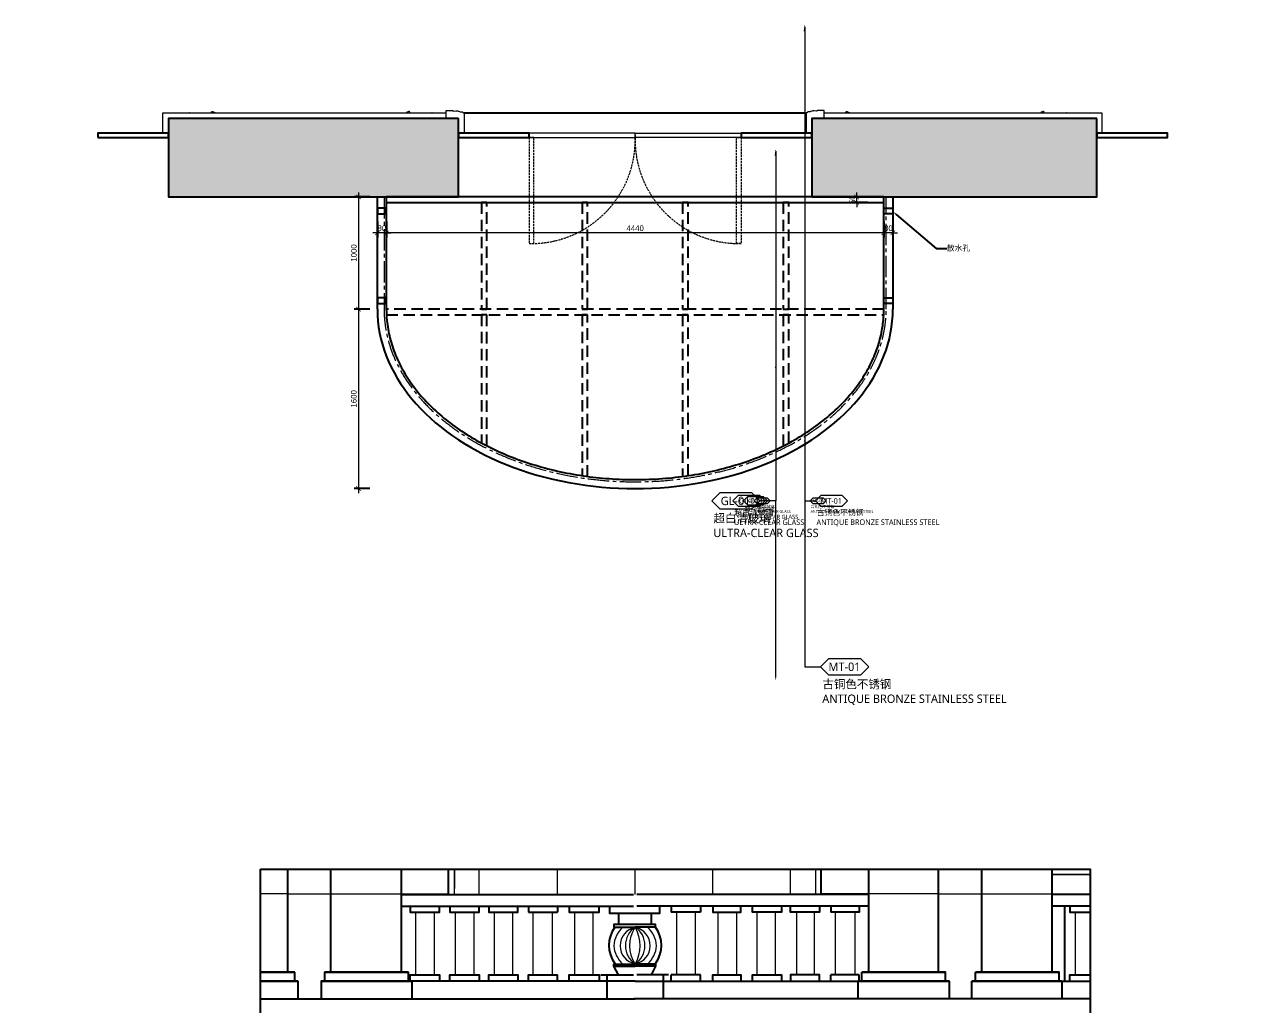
# Model space of a CAD drawing. Header units: millimetres. Extents: x 174511 to 265775, y -1918 to 26385.
# Drawn here: x 220586 to 231524, y 6350 to 15088 of the extents above; entities that cross this region are included whole.
import ezdxf
from ezdxf import colors
from ezdxf.entities.mleader import LeaderData, LeaderLine
from ezdxf.enums import TextEntityAlignment as Align
from ezdxf.math import Vec2, Vec3
from ezdxf.xclip import XClip

# ---------------------------------------------------------------- set-up
doc = ezdxf.new("R2010")
doc.units = ezdxf.units.MM
doc.header["$XCLIPFRAME"] = 0
for name, pattern in [('_ACM-G-HIDDEN', [4.7625, 3.175, -1.5875]), ('D04-03 - PANTRY CABINET DETAIL 1$0$ACM-G-CENTER2', [28.575, 19.05, -3.175, 3.175, -3.175]), ('DASH', [0.35, 0.25, -0.1]), ('DASHED', [19.05, 12.7, -6.35])]:
    doc.linetypes.add(name, pattern=pattern)
doc.layers.get('Defpoints').update_dxf_attribs({"color": 250})
for name, color, linetype, lineweight in [('_ACM-A-ANNO-DIMS', 2, 'Continuous', 13), ('_ACM-A-ANNO-DIMS @ 10', 2, 'Continuous', 13), ('_ACM-A-ANNO-DIMS @ 15', 2, 'Continuous', 13), ('_ACM-A-ANNO-DIMS @ 20', 2, 'Continuous', 13), ('_ACM-A-ANNO-DIMS @ 30', 2, 'Continuous', 13), ('_ACM-A-ELVE-HIDD', 1, '_ACM-G-HIDDEN', 13), ('A-Doors', 1, 'Continuous', 13), ('I-PL-WALL-FHINISH', 73, 'Continuous', 13)]:
    doc.layers.add(name, color=color, linetype=linetype, lineweight=lineweight)
for name, color, linetype in [('A-天花投影线', 61, 'Continuous'), ('I-DETL-LW02', 2, 'Continuous'), ('I-FC', 2, 'Continuous'), ('I-RCP', 2, 'Continuous'), ('I—平面—门', 1, 'Continuous'), ('PDF_Geometry', 7, 'Continuous'), ('WALL TYPE$0$G-ANNO-NOTE-CH', 7, 'Continuous'), ('WALL TYPE$0$I-SECT-LW03', 3, 'Continuous')]:
    doc.layers.add(name, color=color, linetype=linetype)
doc.styles.add('Arial', font='ARIALUNI.ttf')
doc.styles.add('Arial_1', font='arial.ttf', dxfattribs={"height": 75})
doc.styles.add('WALL TYPE$0$Aecom Chinese', font='Microsoft YaHei.ttf')
doc.dimstyles.new('Aec-Arch-M-注释性', dxfattribs={"dimscale": 2, "dimtxt": 2.5, "dimasz": 2, "dimexe": 2, "dimexo": 2, "dimgap": 0.8, "dimtad": 1, "dimdec": 0, "dimrnd": 5, "dimzin": 3, "dimdsep": 46, "dimtxsty": 'Arial', "dimblk": 'WALL TYPE$0$_ArchTick', "dimcen": 2.5, "dimdle": 2, "dimclrd": 256, "dimclrt": 256, "dimazin": 2, "dimtfac": 0.75, "dimtdec": 0, "dimtix": 1, "dimtmove": 2, "dimatfit": 2, "dimfxl": 5, "dimfxlon": 1, "dimtolj": 1, "dimtzin": 0, "dimlwd": -1, "dimarcsym": 0})

# ---------------------------------------------------------------- blocks, each defined once
blk = doc.blocks.new('海龙_1212025767')
at = {"layer": 'PDF_Geometry', "color": 250, "lineweight": 25}
for points in [[(-2996, -13743), (-2996, -8246)], [(-2623, -13743), (-2623, -8246)], [(-2014, -13743), (-2014, -8246)], [(2021, -13743), (2021, -8246)], [(2623, -13743), (2623, -8246)], [(2996, -13743), (2996, -8246)], [(3605, -13743), (3605, -8246)], [(-1610, -8535), (-1610, -13073)], [(1610, -13073), (1610, -8535), (141, -8535)], [(-2014, -13073), (-11, -13073)], [(2021, -13073), (19, -13073)], [(7754, -13073), (3605, -13073)], [(-2014, -13172), (-11, -13172)], [(-1938, -13172), (-1938, -13225), (-1686, -13225), (-1686, -13172)], [(-1595, -13172), (-1595, -13225), (-1344, -13225), (-1344, -13172)], [(-1260, -13172), (-1260, -13225), (-1009, -13225), (-1009, -13172)], [(-917, -13172), (-917, -13225)], [(-917, -13225), (-666, -13225)], [(-666, -13172), (-666, -13225)], [(-567, -13172), (-567, -13225), (-308, -13225), (-308, -13172)], [(-217, -13172), (-217, -13233), (4, -13233), (217, -13233), (217, -13172)], [(2021, -13172), (19, -13172)], [(316, -13172), (316, -13225)], [(567, -13225), (316, -13225)], [(567, -13172), (567, -13225)], [(674, -13172), (674, -13225), (917, -13225), (917, -13172)], [(1268, -13172), (1268, -13225), (1016, -13225), (1016, -13172)], [(1595, -13172), (1595, -13225), (1344, -13225), (1344, -13172)], [(1938, -13172), (1938, -13225), (1694, -13225)], [(1694, -13172), (1694, -13225)], [(7754, -13172), (3605, -13172)], [(3712, -13172), (3712, -13819)], [(3757, -13172), (3757, -13225), (4009, -13225), (4009, -13172)], [(-141, -13233), (-141, -13332)], [(141, -13233), (141, -13332)], [(179, -13355), (4, -13355)], [(-2935, -13743), (-3658, -13743), (-2935, -13743)], [(-2935, -13819), (-2935, -13743)], [(-1953, -13743), (-2676, -13743), (-1953, -13743)], [(-2676, -13819), (-2676, -13743)], [(4, -13819), (-1953, -13819), (-1953, -13743)], [(-141, -13766), (-179, -13690), (-179, -13674), (4, -13674)], [(-179, -13690), (4, -13690)], [(179, -13674), (4, -13674)], [(179, -13690), (4, -13690)], [(179, -13674), (179, -13690), (141, -13766)], [(1961, -13743), (2684, -13743), (1961, -13743)], [(1961, -13819), (1961, -13743)], [(2684, -13819), (2684, -13743)], [(2943, -13743), (3666, -13743), (2943, -13743)], [(2943, -13819), (2943, -13743)], [(3666, -13819), (3666, -13743)], [(-3004, -13819), (-9003, -13819)], [(-3689, -13819), (-3689, -13971), (-2905, -13971)], [(-2905, -13819), (-3689, -13819), (-2905, -13819)], [(-2905, -13971), (-2905, -13819)], [(-2707, -13819), (-2707, -13971), (-1922, -13971)], [(-1922, -13819), (-2707, -13819), (-1922, -13819)], [(-1938, -13819), (-1938, -13766), (-1686, -13766), (-1686, -13819)], [(-1922, -13971), (-1922, -13819)], [(-1595, -13819), (-1595, -13766), (-1344, -13766), (-1344, -13819)], [(-1260, -13819), (-1260, -13766), (-1009, -13766), (-1009, -13819)], [(-917, -13819), (-917, -13766), (-666, -13766)], [(-666, -13819), (-666, -13766)], [(-567, -13819), (-567, -13766), (-308, -13766), (-308, -13819)], [(-293, -13766), (-11, -13766)], [(-240, -13766), (-240, -13971)], [(4, -13819), (1961, -13819)], [(293, -13766), (19, -13766)], [(247, -13766), (247, -13971)], [(567, -13766), (316, -13766)], [(316, -13819), (316, -13766)], [(567, -13819), (567, -13766)], [(674, -13819), (674, -13766), (917, -13766), (917, -13819)], [(1016, -13819), (1016, -13766), (1268, -13766), (1268, -13819)], [(1595, -13819), (1595, -13766), (1344, -13766), (1344, -13819)], [(1938, -13766), (1694, -13766)], [(1694, -13819), (1694, -13766)], [(2714, -13819), (2714, -13971), (1930, -13971), (1930, -13819)], [(1938, -13819), (1938, -13766)], [(3689, -13819), (3689, -13971), (2912, -13971)], [(2912, -13819), (3689, -13819), (2912, -13819)], [(2912, -13971), (2912, -13819)], [(3004, -13819), (9003, -13819)], [(3757, -13819), (3757, -13766), (4009, -13766), (4009, -13819)], [(-9559, -13971), (4, -13971)], [(9559, -13971), (-4, -13971)]]:
    blk.add_lwpolyline(points, dxfattribs=at)
at = {"layer": 'PDF_Geometry', "color": 250, "lineweight": 18}
for points in [[(-1610, -8535), (-1610, -13073), (-1610, -8535)], [(1610, -8535), (1610, -13073)], [(1610, -13073), (1610, -8535)], [(-1557, -13073), (-1557, -8588)], [(-1557, -13020), (-1557, -8588), (-187, -8588)], [(1565, -13073), (1565, -8588), (-1557, -8588), (-1557, -13020)], [(-1344, -13073), (-1344, -8588)], [(-666, -13073), (-666, -8588)], [(4, -13073), (4, -8588)], [(674, -13073), (674, -8588)], [(1344, -13073), (1344, -8588)], [(1565, -13020), (1565, -8588)], [(1565, -13073), (1565, -8588)], [(5866, -12898), (3605, -12898), (5866, -12898)], [(-2996, -13065), (-3597, -13065)], [(-2996, -13065), (-2623, -13065)], [(-2623, -13065), (-2014, -13065)], [(-2014, -13065), (-1610, -13065)], [(2021, -13065), (1610, -13065)], [(2623, -13065), (2021, -13065)], [(2623, -13065), (2996, -13065), (3605, -13065)], [(-1892, -13225), (-1892, -13766)], [(-1732, -13225), (-1732, -13766)], [(-1549, -13225), (-1549, -13766)], [(-1389, -13225), (-1389, -13766)], [(-1214, -13225), (-1214, -13766)], [(-1054, -13225), (-1054, -13766)], [(-879, -13225), (-879, -13766)], [(-712, -13225), (-712, -13766)], [(-521, -13225), (-521, -13766)], [(-362, -13225), (-362, -13766)], [(362, -13225), (362, -13766)], [(522, -13225), (522, -13766)], [(719, -13225), (719, -13766)], [(879, -13225), (879, -13766)], [(1055, -13225), (1055, -13766)], [(1214, -13225), (1214, -13766)], [(1397, -13225), (1397, -13766)], [(1549, -13225), (1549, -13766)], [(1732, -13225), (1732, -13766)], [(1900, -13225), (1900, -13766)], [(3803, -13225), (3803, -13766)]]:
    blk.add_lwpolyline(points, dxfattribs=at)
at = {"layer": 'PDF_Geometry', "color": 250, "lineweight": 25}
blk.add_lwpolyline([(179, -13667, 0.329268), (179, -13355), (179, -13332), (4, -13332), (-179, -13332), (-179, -13355), (4, -13355)], format="xyb", dxfattribs=at)
at = {"layer": 'PDF_Geometry', "color": 250, "lineweight": 18}
blk.add_lwpolyline([(-80, -13514, 0.240435), (4, -13674, -0.285743), (4, -13355, -0.250025), (4, -13674, 0.240389), (88, -13514)], format="xyb", dxfattribs=at)
at = {"layer": 'PDF_Geometry', "color": 250, "lineweight": 25}
blk.add_lwpolyline([(1930, -13819), (2714, -13819)], close=True, dxfattribs=at)
blk.add_arc((40, -13511), 263, 143.5464, 216.4536, dxfattribs=at)
at = {"layer": 'PDF_Geometry', "color": 250, "lineweight": 18}
for points in [[(-103, -13355), (-148, -13393), (-179, -13454), (-179, -13514)], [(4, -13355), (-72, -13370), (-126, -13438), (-126, -13514)], [(4, -13355), (-49, -13385), (-80, -13446), (-80, -13514)], [(133, -13514), (133, -13438), (80, -13370), (4, -13355)], [(88, -13514), (88, -13446), (57, -13385), (4, -13355)], [(187, -13514), (187, -13454), (156, -13393), (110, -13355)], [(-179, -13514), (-179, -13575), (-148, -13629), (-103, -13674)], [(-126, -13514), (-126, -13591), (-72, -13659), (4, -13667)], [(4, -13667), (80, -13659), (133, -13591), (133, -13514)], [(110, -13674), (156, -13629), (187, -13575), (187, -13514)]]:
    blk.add_open_spline(points, degree=3, dxfattribs=at)
blk = doc.blocks.new('WALL TYPE$0$_ArchTick')
at = {"color": 0, "linetype": 'ByBlock', "const_width": 0.15}
blk.add_lwpolyline([(-0.5, -0.5), (0.5, 0.5)], dxfattribs=at)
blk = doc.blocks.new('*D131')
at = {"layer": '_ACM-A-ANNO-DIMS', "color": 0, "lineweight": -2, "transparency": 16777216}
for p, q in [((228254, 13330), (228254, 13190)), ((228334, 13330), (228334, 13190))]:
    blk.add_line(p, q, dxfattribs=at)
at = {"layer": '_ACM-A-ANNO-DIMS', "transparency": 16777216}
for p, q in [((228254, 13230), (228214, 13230)), ((228334, 13230), (228254, 13230)), ((228334, 13230), (228374, 13230))]:
    blk.add_line(p, q, dxfattribs=at)
at = {"layer": 'Defpoints', "color": 0, "transparency": 16777216}
for p in [(228254, 13550), (228334, 13550), (228254, 13230)]:
    blk.add_point(p, dxfattribs=at)
at = {"layer": '_ACM-A-ANNO-DIMS', "transparency": 16777216, "xscale": 40, "yscale": 40, "zscale": 40}
blk.add_blockref('WALL TYPE$0$_ArchTick', (228254, 13230), dxfattribs=at)
at = {"layer": '_ACM-A-ANNO-DIMS', "transparency": 16777216, "xscale": 40, "yscale": 40, "zscale": 40, "rotation": 180}
blk.add_blockref('WALL TYPE$0$_ArchTick', (228334, 13230), dxfattribs=at)
at = {"layer": '_ACM-A-ANNO-DIMS', "transparency": 16777216, "insert": (228294, 13271), "char_height": 50, "attachment_point": 5, "style": 'Arial'}
blk.add_mtext('\\A1;80', dxfattribs=at)
blk = doc.blocks.new('*D132')
at = {"layer": '_ACM-A-ANNO-DIMS', "color": 0, "lineweight": -2, "transparency": 16777216}
for p, q in [((223734, 13330), (223734, 13190)), ((223814, 13330), (223814, 13190))]:
    blk.add_line(p, q, dxfattribs=at)
at = {"layer": '_ACM-A-ANNO-DIMS', "transparency": 16777216}
for p, q in [((223734, 13230), (223694, 13230)), ((223814, 13230), (223734, 13230)), ((223814, 13230), (223854, 13230))]:
    blk.add_line(p, q, dxfattribs=at)
at = {"layer": 'Defpoints', "color": 0, "transparency": 16777216}
for p in [(223734, 13550), (223814, 13550), (223734, 13230)]:
    blk.add_point(p, dxfattribs=at)
at = {"layer": '_ACM-A-ANNO-DIMS', "transparency": 16777216, "xscale": 40, "yscale": 40, "zscale": 40}
blk.add_blockref('WALL TYPE$0$_ArchTick', (223734, 13230), dxfattribs=at)
at = {"layer": '_ACM-A-ANNO-DIMS', "transparency": 16777216, "xscale": 40, "yscale": 40, "zscale": 40, "rotation": 180}
blk.add_blockref('WALL TYPE$0$_ArchTick', (223814, 13230), dxfattribs=at)
at = {"layer": '_ACM-A-ANNO-DIMS', "transparency": 16777216, "insert": (223774, 13271), "char_height": 50, "attachment_point": 5, "style": 'Arial'}
blk.add_mtext('\\A1;80', dxfattribs=at)
blk = doc.blocks.new('*D133')
at = {"layer": '_ACM-A-ANNO-DIMS', "color": 0, "lineweight": -2, "transparency": 16777216}
for p, q in [((223814, 13330), (223814, 13190)), ((228254, 13330), (228254, 13190))]:
    blk.add_line(p, q, dxfattribs=at)
at = {"layer": '_ACM-A-ANNO-DIMS', "transparency": 16777216}
blk.add_line((228294, 13230), (223774, 13230), dxfattribs=at)
at = {"layer": 'Defpoints', "color": 0, "transparency": 16777216}
for p in [(223814, 13550), (228254, 13550), (223814, 13230)]:
    blk.add_point(p, dxfattribs=at)
at = {"layer": '_ACM-A-ANNO-DIMS', "transparency": 16777216, "xscale": 40, "yscale": 40, "zscale": 40, "rotation": 180}
blk.add_blockref('WALL TYPE$0$_ArchTick', (223814, 13230), dxfattribs=at)
at = {"layer": '_ACM-A-ANNO-DIMS', "transparency": 16777216, "xscale": 40, "yscale": 40, "zscale": 40}
blk.add_blockref('WALL TYPE$0$_ArchTick', (228254, 13230), dxfattribs=at)
at = {"layer": '_ACM-A-ANNO-DIMS', "transparency": 16777216, "insert": (226034, 13271), "char_height": 50, "attachment_point": 5, "style": 'Arial'}
blk.add_mtext('\\A1;4440', dxfattribs=at)
blk = doc.blocks.new('*D134')
at = {"layer": '_ACM-A-ANNO-DIMS', "transparency": 16777216}
blk.add_line((223566, 13590), (223566, 12510), dxfattribs=at)
at = {"layer": '_ACM-A-ANNO-DIMS', "color": 0, "lineweight": -2, "transparency": 16777216}
for p, q in [((223666, 13550), (223526, 13550)), ((223666, 12550), (223526, 12550))]:
    blk.add_line(p, q, dxfattribs=at)
at = {"layer": 'Defpoints', "color": 0, "transparency": 16777216}
for p in [(223734, 13550), (223566, 12550), (223734, 12550)]:
    blk.add_point(p, dxfattribs=at)
at = {"layer": '_ACM-A-ANNO-DIMS', "transparency": 16777216, "xscale": 40, "yscale": 40, "zscale": 40}
for p, rotation in [((223566, 13550), 90), ((223566, 12550), 270)]:
    blk.add_blockref('WALL TYPE$0$_ArchTick', p, dxfattribs=dict(at, rotation=rotation))
at = {"layer": '_ACM-A-ANNO-DIMS', "transparency": 16777216, "insert": (223524, 13050), "char_height": 50, "attachment_point": 5, "rotation": 90, "style": 'Arial'}
blk.add_mtext('\\A1;1000', dxfattribs=at)
blk = doc.blocks.new('*D135')
at = {"layer": '_ACM-A-ANNO-DIMS', "transparency": 16777216}
blk.add_line((223566, 12590), (223566, 10910), dxfattribs=at)
at = {"layer": '_ACM-A-ANNO-DIMS', "color": 0, "lineweight": -2, "transparency": 16777216}
for p, q in [((223666, 12550), (223526, 12550)), ((223666, 10950), (223526, 10950))]:
    blk.add_line(p, q, dxfattribs=at)
at = {"layer": 'Defpoints', "color": 0, "transparency": 16777216}
for p in [(223734, 12550), (223566, 10950), (223734, 10950)]:
    blk.add_point(p, dxfattribs=at)
at = {"layer": '_ACM-A-ANNO-DIMS', "transparency": 16777216, "xscale": 40, "yscale": 40, "zscale": 40}
for p, rotation in [((223566, 12550), 90), ((223566, 10950), 270)]:
    blk.add_blockref('WALL TYPE$0$_ArchTick', p, dxfattribs=dict(at, rotation=rotation))
at = {"layer": '_ACM-A-ANNO-DIMS', "transparency": 16777216, "insert": (223524, 11750), "char_height": 50, "attachment_point": 5, "rotation": 90, "style": 'Arial'}
blk.add_mtext('\\A1;1600', dxfattribs=at)
blk = doc.blocks.new('*D136')
at = {"layer": '_ACM-A-ANNO-DIMS', "transparency": 16777216}
for p, q in [((228011, 13550), (228011, 13590)), ((228011, 13500), (228011, 13550)), ((228011, 13500), (228011, 13460))]:
    blk.add_line(p, q, dxfattribs=at)
at = {"layer": '_ACM-A-ANNO-DIMS', "color": 0, "lineweight": -2, "transparency": 16777216}
for p, q in [((228111, 13550), (227971, 13550)), ((228111, 13500), (227971, 13500))]:
    blk.add_line(p, q, dxfattribs=at)
at = {"layer": 'Defpoints', "color": 0, "transparency": 16777216}
for p in [(228011, 13550), (228254, 13550), (228254, 13500)]:
    blk.add_point(p, dxfattribs=at)
at = {"layer": '_ACM-A-ANNO-DIMS', "transparency": 16777216, "xscale": 40, "yscale": 40, "zscale": 40}
for p, rotation in [((228011, 13550), 270), ((228011, 13500), 90)]:
    blk.add_blockref('WALL TYPE$0$_ArchTick', p, dxfattribs=dict(at, rotation=rotation))
at = {"layer": '_ACM-A-ANNO-DIMS', "transparency": 16777216, "insert": (227970, 13525), "char_height": 50, "attachment_point": 5, "rotation": 90, "style": 'Arial'}
blk.add_mtext('\\A1;50', dxfattribs=at)
blk = doc.blocks.new('WHA12202707')
at = {"transparency": 16777216}
for p, q in [((2.38, 2.38), (0, 0)), ((2.38, -2.38), (0, 0)), ((11.91, 2.38), (2.38, 2.38)), ((11.91, 2.38), (14.29, 0)), ((11.91, -2.38), (14.29, 0)), ((2.38, -2.38), (11.91, -2.38))]:
    blk.add_line(p, q, dxfattribs=at)
at = {"transparency": 16777216, "style": 'WALL TYPE$0$Aecom Chinese'}
blk.add_attdef('英文2', (0.49, -14.58), '', height=2.5, dxfattribs=at)
at = {"layer": 'WALL TYPE$0$G-ANNO-NOTE-CH', "transparency": 16777216, "style": 'WALL TYPE$0$Aecom Chinese'}
blk.add_attdef('编号', text='', height=2.5, dxfattribs=at).set_placement((7.1, 0), align=Align.MIDDLE)
for tag, p in [('中文', (0.54, -5.18)), ('英文', (0.49, -9.51))]:
    blk.add_attdef(tag, text='', height=2.5, dxfattribs=at).set_placement(p, align=Align.MIDDLE_LEFT)
blk = doc.blocks.new('*U228')
at = {"layer": '_ACM-A-ANNO-DIMS @ 10'}
ml = blk.add_multileader_block('Standard', dxfattribs=at)
ml.set_content('WHA12202707', color=256, scale=10)
ml.set_attribute('编号', 'MT-01', width=0)
ml.set_attribute('中文', '古铜色不锈钢', width=0)
ml.set_attribute('英文', 'ANTIQUE BRONZE STAINLESS STEEL', width=0)
ml.set_attribute('英文2', '', width=0)
ml.set_leader_properties(color=2)
ml.build(insert=Vec2(0, 0))
ml.multileader.update_dxf_attribs({"text_right_attachment_type": 6, "dogleg_length": 0.36, "arrow_head_size": 20, "scale": 10})
ctx = ml.context
ctx.base_point, ctx.scale, ctx.char_height, ctx.arrow_head_size, ctx.landing_gap_size, ctx.plane_origin = Vec3(227595, 10841), 10, 750, 20, 0.9, Vec3(230156, 5226)
ctx.right_attachment = 6
notes = []
notes.append((ctx, [(0, (1, 1, 0), (227547, 10841), (1, 0), 47.4, [(1, [(227547, 15088)], 0, [])])]))
ctx.block.insert = Vec3(227595, 10841)
at = {"layer": '_ACM-A-ANNO-DIMS @ 20'}
ml = blk.add_multileader_block('Standard', dxfattribs=at)
ml.set_content('WHA12202707', color=256, scale=20)
ml.set_attribute('编号', 'MT-01', width=0)
ml.set_attribute('中文', '古铜色不锈钢', width=0)
ml.set_attribute('英文', 'ANTIQUE BRONZE STAINLESS STEEL', width=0)
ml.set_attribute('英文2', '', width=0)
ml.set_leader_properties(color=2)
ml.build(insert=Vec2(0, 0))
ml.multileader.update_dxf_attribs({"text_right_attachment_type": 6, "dogleg_length": 0.36, "arrow_head_size": 40, "scale": 20})
ctx = ml.context
ctx.base_point, ctx.scale, ctx.char_height, ctx.arrow_head_size, ctx.landing_gap_size, ctx.plane_origin = Vec3(227642, 10840), 20, 1500, 40, 1.8, Vec3(230156, 5226)
ctx.right_attachment = 6
notes.append((ctx, [(0, (1, 1, 0), (227547, 10840), (1, 0), 94.8, [(1, [(227547, 11410)], 0, [])])]))
ctx.block.insert = Vec3(227642, 10840)
at = {"layer": '_ACM-A-ANNO-DIMS @ 30'}
ml = blk.add_multileader_block('Standard', dxfattribs=at)
ml.set_content('WHA12202707', color=256, scale=30)
ml.set_attribute('编号', 'MT-01', width=0)
ml.set_attribute('中文', '古铜色不锈钢', width=0)
ml.set_attribute('英文', 'ANTIQUE BRONZE STAINLESS STEEL', width=0)
ml.set_attribute('英文2', '', width=0)
ml.set_leader_properties(color=2)
ml.build(insert=Vec2(0, 0))
ml.multileader.update_dxf_attribs({"text_right_attachment_type": 6, "dogleg_length": 0.36, "arrow_head_size": 60, "scale": 30})
ctx = ml.context
ctx.base_point, ctx.scale, ctx.char_height, ctx.arrow_head_size, ctx.landing_gap_size, ctx.plane_origin = Vec3(227689, 9361), 30, 2250, 60, 2.7, Vec3(230156, 5226)
ctx.right_attachment = 6
notes.append((ctx, [(0, (1, 1, 0), (227547, 9361), (1, 0), 142, [(1, [(227547, 15088)], 0, [])])]))
ctx.block.insert = Vec3(227689, 9361)
for ctx, leaders in notes:
    for number, flags, end, landing, length, lines in leaders:
        leader = LeaderData()
        leader.index, (leader.has_last_leader_line, leader.has_dogleg_vector, leader.attachment_direction) = number, flags
        leader.last_leader_point, leader.dogleg_vector, leader.dogleg_length = Vec3(end), Vec3(landing), length
        for number, points, colour, breaks in lines:
            line = LeaderLine()
            line.index, line.vertices, line.color, line.breaks = number, Vec3.list(points), colors.encode_raw_color(colour), breaks
            leader.lines.append(line)
        ctx.leaders.append(leader)
blk = doc.blocks.new('*U229')
at = {"layer": '_ACM-A-ANNO-DIMS @ 10'}
ml = blk.add_multileader_block('Standard', dxfattribs=at)
ml.set_content('WHA12202707', color=256, scale=10)
ml.set_attribute('编号', 'GL-01', width=0)
ml.set_attribute('中文', '超白清玻璃', width=0)
ml.set_attribute('英文', 'ULTRA-CLEAR GLASS', width=0)
ml.set_attribute('英文2', '', width=0)
ml.set_leader_properties(color=2)
ml.build(insert=Vec2(0, 0))
ml.multileader.update_dxf_attribs({"text_right_attachment_type": 6, "dogleg_length": 0.36, "arrow_head_size": 20, "scale": 10})
ctx = ml.context
ctx.base_point, ctx.scale, ctx.char_height, ctx.arrow_head_size, ctx.landing_gap_size, ctx.plane_origin = Vec3(227097, 10840), 10, 750, 20, 0.9, Vec3(229125, 9466)
ctx.right_attachment = 6
notes = []
notes.append((ctx, [(0, (1, 1, 0), (227288, 10840), (-1, 0), 47.4, [(0, [(227288, 13978)], 0, [])])]))
ctx.block.insert = Vec3(227097, 10840)
at = {"layer": '_ACM-A-ANNO-DIMS @ 15'}
ml = blk.add_multileader_block('Standard', dxfattribs=at)
ml.set_content('WHA12202707', color=256, scale=15)
ml.set_attribute('编号', 'GL-01', width=0)
ml.set_attribute('中文', '超白清玻璃', width=0)
ml.set_attribute('英文', 'ULTRA-CLEAR GLASS', width=0)
ml.set_attribute('英文2', '', width=0)
ml.set_leader_properties(color=2)
ml.build(insert=Vec2(0, 0))
ml.multileader.update_dxf_attribs({"text_right_attachment_type": 6, "dogleg_length": 0.36, "arrow_head_size": 30, "scale": 15})
ctx = ml.context
ctx.base_point, ctx.scale, ctx.char_height, ctx.arrow_head_size, ctx.landing_gap_size, ctx.plane_origin = Vec3(227002, 10840), 15, 1125, 30, 1.35, Vec3(229125, 9466)
ctx.right_attachment = 6
notes.append((ctx, [(0, (1, 1, 0), (227288, 10840), (-1, 0), 71.1, [(0, [(227288, 9239)], 0, [])])]))
ctx.block.insert = Vec3(227002, 10840)
at = {"layer": '_ACM-A-ANNO-DIMS @ 20'}
ml = blk.add_multileader_block('Standard', dxfattribs=at)
ml.set_content('WHA12202707', color=256, scale=20)
ml.set_attribute('编号', 'GL-01', width=0)
ml.set_attribute('中文', '超白清玻璃', width=0)
ml.set_attribute('英文', 'ULTRA-CLEAR GLASS', width=0)
ml.set_attribute('英文2', '', width=0)
ml.set_leader_properties(color=2)
ml.build(insert=Vec2(0, 0))
ml.multileader.update_dxf_attribs({"text_right_attachment_type": 6, "dogleg_length": 0.36, "arrow_head_size": 40, "scale": 20})
ctx = ml.context
ctx.base_point, ctx.scale, ctx.char_height, ctx.arrow_head_size, ctx.landing_gap_size, ctx.plane_origin = Vec3(226907, 10840), 20, 1500, 40, 1.8, Vec3(229125, 9466)
ctx.right_attachment = 6
notes.append((ctx, [(0, (1, 1, 0), (227288, 10840), (-1, 0), 94.8, [(0, [(227288, 12065)], 0, [])])]))
ctx.block.insert = Vec3(226907, 10840)
at = {"layer": '_ACM-A-ANNO-DIMS @ 30'}
ml = blk.add_multileader_block('Standard', dxfattribs=at)
ml.set_content('WHA12202707', color=256, scale=30)
ml.set_attribute('编号', 'GL-01', width=0)
ml.set_attribute('中文', '超白清玻璃', width=0)
ml.set_attribute('英文', 'ULTRA-CLEAR GLASS', width=0)
ml.set_attribute('英文2', '', width=0)
ml.set_leader_properties(color=2)
ml.build(insert=Vec2(0, 0))
ml.multileader.update_dxf_attribs({"text_right_attachment_type": 6, "dogleg_length": 0.36, "arrow_head_size": 60, "scale": 30})
ctx = ml.context
ctx.base_point, ctx.scale, ctx.char_height, ctx.arrow_head_size, ctx.landing_gap_size, ctx.plane_origin = Vec3(226717, 10840), 30, 2250, 60, 2.7, Vec3(229125, 9466)
ctx.right_attachment = 6
notes.append((ctx, [(0, (1, 1, 0), (227288, 10840), (-1, 0), 142, [(0, [(227288, 13978)], 0, [])])]))
ctx.block.insert = Vec3(226717, 10840)
for ctx, leaders in notes:
    for number, flags, end, landing, length, lines in leaders:
        leader = LeaderData()
        leader.index, (leader.has_last_leader_line, leader.has_dogleg_vector, leader.attachment_direction) = number, flags
        leader.last_leader_point, leader.dogleg_vector, leader.dogleg_length = Vec3(end), Vec3(landing), length
        for number, points, colour, breaks in lines:
            line = LeaderLine()
            line.index, line.vertices, line.color, line.breaks = number, Vec3.list(points), colors.encode_raw_color(colour), breaks
            leader.lines.append(line)
        ctx.leaders.append(leader)

msp = doc.modelspace()

# ---------------------------------------------------------------- hatches: boundary and pattern name
h = msp.add_hatch()
h.set_pattern_fill('0-钢筋混凝土001-DOM', color=250, scale=15, angle=90, style=0, pattern_type=2)
h.set_pattern_definition([(135, (219179.12, 13299.9), (-53.033, -53.033), []), (140, (219179.12, 13299.9), (9.4128, 107.589), [11.25, -123.75]), (85, (219179.12, 13299.9), (-112.8288, -20.8127), [9, -99]), (190.4514, (219179.9, 13308.86), (-103.416, 86.7764), [9.561, -105.1713]), (136.1842, (219149.12, 13299.9), (24.828, 160.086), [16.875, -185.625]), (186.6356, (219151.19, 13313.24), (-146.1177, 140.1994), [14.3415, -157.757]), (81.1842, (219149.12, 13299.9), (-146.118, 140.1993), [13.5, -148.5]), (111, (219156.62, 13314.9), (60.3928, 89.536), [11.25, -123.75]), (56, (219156.62, 13314.9), (-108.7725, 36.4973), [9, -99]), (161.4514, (219161.65, 13322.36), (-48.3796, 126.0334), [9.561, -105.1713]), (127.5, (219179.12, 13299.898), (-49.93408, 1.82398), [0.75, -97.8, 0.75, -100.5, 0.75, -99.375]), (97.5, (219179.12, 13299.9), (-59.16176, 39.46043), [0.75, -57.3, 0.75, -95.55, 0.75, -37.875]), (57.5, (219179.12, 13266.448), (3.38323, 80.07337), [0.75, -37.5, 0.75, -117, 0.75, -155.25]), (47.5, (219179.12, 13251.45), (-15.01575, 87.4779), [0.75, -48.75, 0.75, -77.7, 0.75, -110.25])])
h.paths.add_polyline_path([(224459.1, 14249.9), (221869.1, 14249.9), (221869.1, 13549.9), (223733.8, 13549.9), (223733.8, 13549.9), (223813.8, 13549.9), (224459.1, 13549.9)])
h = msp.add_hatch()
h.set_pattern_fill('0-钢筋混凝土001-DOM', color=250, scale=15, angle=90, style=0, pattern_type=2)
h.set_pattern_definition([(135, (224919.12, 13299.9), (-53.033, -53.033), []), (140, (224919.12, 13299.9), (9.4128, 107.589), [11.25, -123.75]), (85, (224919.12, 13299.9), (-112.8288, -20.8127), [9, -99]), (190.4514, (224919.9, 13308.86), (-103.416, 86.7764), [9.561, -105.1713]), (136.1842, (224889.12, 13299.9), (24.828, 160.086), [16.875, -185.625]), (186.6356, (224891.19, 13313.24), (-146.1177, 140.1994), [14.3415, -157.757]), (81.1842, (224889.12, 13299.9), (-146.118, 140.1993), [13.5, -148.5]), (111, (224896.62, 13314.9), (60.3928, 89.536), [11.25, -123.75]), (56, (224896.62, 13314.9), (-108.7725, 36.4973), [9, -99]), (161.4514, (224901.65, 13322.36), (-48.3796, 126.0334), [9.561, -105.1713]), (127.5, (224919.12, 13299.898), (-49.93408, 1.82398), [0.75, -97.8, 0.75, -100.5, 0.75, -99.375]), (97.5, (224919.12, 13299.9), (-59.16176, 39.46043), [0.75, -57.3, 0.75, -95.55, 0.75, -37.875]), (57.5, (224919.12, 13266.448), (3.38323, 80.07337), [0.75, -37.5, 0.75, -117, 0.75, -155.25]), (47.5, (224919.12, 13251.45), (-15.01575, 87.4779), [0.75, -48.75, 0.75, -77.7, 0.75, -110.25])])
h.paths.add_polyline_path([(230154.1, 14249.9), (227609.1, 14249.9), (227609.1, 13549.9), (228253.8, 13549.9), (228253.8, 13549.9), (228333.8, 13549.9), (230154.1, 13549.9)])

# ---------------------------------------------------------------- linework, layer by layer
msp.add_lwpolyline([(222690.2, 7556.7), (230093.1, 7556.7), (230093.1, -1132.6), (222690.2, -1132.6)], close=True)
at = {"layer": '_ACM-A-ELVE-HIDD', "linetype": 'D04-03 - PANTRY CABINET DETAIL 1$0$ACM-G-CENTER2', "ltscale": 10}
for points in [[(223793.8, 13549.9), (223793.8, 12549.9)], [(228273.8, 12549.9), (228273.8, 13549.9)]]:
    msp.add_lwpolyline(points, dxfattribs=at)
msp.add_open_spline([(223793.8, 12549.9), (223793.8, 12516.4), (223795.4, 12482.9), (223805, 12382.6), (223817.8, 12315.9), (223849.5, 12206.6), (223864.9, 12163.6), (223901.8, 12076.3), (223923.7, 12032.1), (223974.2, 11943.9), (224002.9, 11899.8), (224066.4, 11813.5), (224101.1, 11771.3), (224176.3, 11689.2), (224216.8, 11649.4), (224303.1, 11572.3), (224349, 11535.2), (224436.9, 11470.4), (224478.2, 11442.3), (224563.8, 11388.3), (224608.2, 11362.4), (224712, 11306.5), (224772.3, 11277.1), (224898.7, 11222), (224964.8, 11196.2), (225100.5, 11149.5), (225170.1, 11128.4), (225312, 11091.4), (225384.4, 11075.3), (225531.2, 11048.4), (225605.5, 11037.5), (225755.5, 11021), (225831.1, 11015.3), (225982.8, 11009.4), (226058.9, 11009.1), (226210.6, 11013.8), (226286.4, 11018.9), (226436.6, 11034.2), (226511.2, 11044.5), (226646.1, 11068.1), (226706.7, 11080.6), (226826.3, 11109.2), (226885.1, 11125.2), (227000.7, 11160.6), (227057.3, 11179.9), (227178.6, 11225.9), (227242.6, 11253.1), (227364.4, 11310.9), (227422.3, 11341.4), (227533.4, 11405.9), (227586.7, 11440), (227688, 11511.6), (227736.1, 11549), (227817.4, 11618.7), (227851.6, 11650.5), (227916.4, 11715.8), (227946.9, 11749.2), (228004, 11817.5), (228030.7, 11852.3), (228089.4, 11936.9), (228119.7, 11987.1), (228172.2, 12089.2), (228194.5, 12141.2), (228231, 12246.2), (228245.2, 12299.3), (228265.4, 12406.1), (228271.3, 12459.8), (228273.6, 12525.7), (228273.8, 12537.8), (228273.8, 12549.9)], degree=3, knots=[0, 0, 0, 0, 0.0663984, 0.0663984, 0.1991951, 0.1991951, 0.2866265, 0.2866265, 0.3783189, 0.3783189, 0.4729578, 0.4729578, 0.5675966, 0.5675966, 0.6622354, 0.6622354, 0.7568743, 0.7568743, 0.8343406, 0.8343406, 0.9118069, 0.9118069, 1.01004, 1.01004, 1.110951, 1.110951, 1.2118619, 1.2118619, 1.3127729, 1.3127729, 1.4136839, 1.4136839, 1.5145949, 1.5145949, 1.6155058, 1.6155058, 1.7164168, 1.7164168, 1.8173278, 1.8173278, 1.9013915, 1.9013915, 1.9854552, 1.9854552, 2.0695189, 2.0695189, 2.1696058, 2.1696058, 2.2665311, 2.2665311, 2.3634564, 2.3634564, 2.4603818, 2.4603818, 2.5373574, 2.5373574, 2.614333, 2.614333, 2.6913086, 2.6913086, 2.7978738, 2.7978738, 2.9044391, 2.9044391, 3.0110043, 3.0110043, 3.1175695, 3.1175695, 3.1415927, 3.1415927, 3.1415927, 3.1415927], dxfattribs=at)
at = {"layer": 'A-Doors'}
for points in [[(225089.1, 14079.9), (226034.1, 14079.9), (226034.1, 14119.9), (225089.1, 14119.9)], [(226979.1, 14079.9), (226034.1, 14079.9), (226034.1, 14119.9), (226979.1, 14119.9)]]:
    msp.add_lwpolyline(points, close=True, dxfattribs=at)
at = {"layer": 'A-Doors', "color": 252, "linetype": 'DASH', "ltscale": 75}
for points in [[(225089.1, 14079.9), (225089.1, 13134.9), (225129.1, 13134.9), (225129.1, 14079.9)], [(226979.1, 14079.9), (226979.1, 13134.9), (226939.1, 13134.9), (226939.1, 14079.9)]]:
    msp.add_lwpolyline(points, close=True, dxfattribs=at)
for centre, start, end in [((225109.1, 14060.5), 268.7622, 2.43767), ((226959.1, 14060.5), 177.56233, 271.2378)]:
    msp.add_arc(centre, 925.8, start, end, dxfattribs=at)
at = {"layer": 'A-天花投影线', "color": 8, "linetype": 'DASHED', "ltscale": 8}
for points in [[(224661.8, 12549.9), (224711.8, 12549.9), (224711.8, 13499.9), (224661.8, 13499.9)], [(225559.8, 12549.9), (225609.8, 12549.9), (225609.8, 13499.9), (225559.8, 13499.9)], [(226457.8, 12549.9), (226507.8, 12549.9), (226507.8, 13499.9), (226457.8, 13499.9)], [(227355.8, 12549.9), (227405.8, 12549.9), (227405.8, 13499.9), (227355.8, 13499.9)]]:
    msp.add_lwpolyline(points, close=True, dxfattribs=at)
at = {"layer": 'A-天花投影线', "color": 8, "linetype": 'DASHED', "ltscale": 0.44}
for points in [[(223813.8, 13449.9), (223733.8, 13449.9), (223733.8, 13399.9), (223813.8, 13399.9)], [(228253.8, 13449.9), (228333.8, 13449.9), (228333.8, 13399.9), (228253.8, 13399.9)], [(223813.8, 12649.9), (223733.8, 12649.9), (223733.8, 12599.9), (223813.8, 12599.9)], [(228253.8, 12649.9), (228333.8, 12649.9), (228333.8, 12599.9), (228253.8, 12599.9)]]:
    msp.add_lwpolyline(points, close=True, dxfattribs=at)
at = {"layer": 'A-天花投影线', "color": 8, "linetype": 'DASHED', "ltscale": 8}
for points in [[(228253.8, 12549.9), (223813.8, 12549.9)], [(223815, 12499.9), (228252.6, 12499.9)], [(224711.8, 11330), (224711.8, 12499.9), (224661.8, 12499.9), (224661.8, 11356.2)], [(225609.8, 11058), (225609.8, 12499.9), (225559.8, 12499.9), (225559.8, 11065.1)], [(226507.8, 11065.1), (226507.8, 12499.9), (226457.8, 12499.9), (226457.8, 11058)], [(227405.8, 11356.2), (227405.8, 12499.9), (227355.8, 12499.9), (227355.8, 11330)]]:
    msp.add_lwpolyline(points, dxfattribs=at)
at = {"layer": 'I-DETL-LW02'}
for points in [[(223733.8, 12549.9), (223733.8, 13549.9), (223813.8, 13549.9), (223813.8, 12549.9)], [(228253.8, 12549.9), (228253.8, 13549.9), (228333.8, 13549.9), (228333.8, 12549.9)]]:
    msp.add_lwpolyline(points, dxfattribs=at)
msp.add_lwpolyline([(223813.8, 13499.9), (228253.8, 13499.9), (228253.8, 13549.9), (223813.8, 13549.9)], close=True, dxfattribs=at)
msp.add_ellipse((226033.8, 12549.9, 0), major_axis=(-2300, 0), ratio=0.6956556, start_param=0, end_param=3.1415927, dxfattribs=at)
msp.add_open_spline([(223813.8, 12549.9), (223813.8, 12516.2), (223815.5, 12482.6), (223823.9, 12396.8), (223833, 12344.7), (223859, 12241.3), (223876, 12190), (223917.8, 12088.6), (223942.6, 12038.6), (223999.9, 11940.2), (224032.4, 11891.9), (224104.7, 11797.7), (224144.5, 11751.8), (224231.2, 11662.9), (224278.1, 11619.9), (224378.3, 11537.5), (224431.7, 11498), (224544.4, 11422.9), (224603.7, 11387.4), (224727.7, 11320.8), (224792.2, 11289.8), (224926, 11232.5), (224995.1, 11206.3), (225137.1, 11159), (225209.9, 11137.9), (225358.5, 11101.3), (225434.3, 11085.6), (225587.8, 11060.1), (225665.6, 11050.1), (225822.3, 11035.9), (225901.2, 11031.7), (226059.2, 11029), (226138.3, 11030.6), (226295.8, 11039.6), (226374.2, 11047), (226529.4, 11067.4), (226606.2, 11080.5), (226757.3, 11112.2), (226831.5, 11130.9), (226976.7, 11173.4), (227047.6, 11197.3), (227185.3, 11250.2), (227252, 11279.1), (227380.6, 11341.6), (227442.3, 11375.1), (227560.3, 11446.4), (227616.4, 11484.2), (227722.4, 11563.4), (227772.3, 11604.9), (227865.3, 11691), (227908.4, 11735.7), (227987.3, 11827.6), (228023.1, 11874.9), (228087.3, 11971.5), (228115.6, 12020.9), (228164.4, 12121), (228185, 12171.8), (228218.2, 12274.4), (228230.8, 12326.2), (228248.2, 12430.3), (228253, 12482.5), (228253.8, 12539.8), (228253.8, 12544.9), (228253.8, 12549.9)], degree=3, knots=[0, 0, 0, 0, 0.0680093, 0.0680093, 0.1736443, 0.1736443, 0.2792793, 0.2792793, 0.3849143, 0.3849143, 0.4905494, 0.4905494, 0.5961844, 0.5961844, 0.7018194, 0.7018194, 0.8074544, 0.8074544, 0.9130894, 0.9130894, 1.0187244, 1.0187244, 1.1243595, 1.1243595, 1.2299945, 1.2299945, 1.3356295, 1.3356295, 1.4412645, 1.4412645, 1.5468995, 1.5468995, 1.6525345, 1.6525345, 1.7581695, 1.7581695, 1.8638046, 1.8638046, 1.9694396, 1.9694396, 2.0750746, 2.0750746, 2.1807096, 2.1807096, 2.2863446, 2.2863446, 2.3919796, 2.3919796, 2.4976147, 2.4976147, 2.6032497, 2.6032497, 2.7088847, 2.7088847, 2.8145197, 2.8145197, 2.9201547, 2.9201547, 3.0257897, 3.0257897, 3.1314248, 3.1314248, 3.1415927, 3.1415927, 3.1415927, 3.1415927], dxfattribs=at)
at = {"layer": 'I-FC'}
msp.add_lwpolyline([(227609.1, 13549.9), (224459.1, 13549.9)], dxfattribs=at)
at = {"layer": 'I-PL-WALL-FHINISH'}
for points in [[(221819.1, 14119.9), (221819.1, 14299.9), (224349.1, 14299.9)], [(227719.1, 14299.9), (230199.1, 14299.9), (230199.1, 14119.9)]]:
    msp.add_lwpolyline(points, dxfattribs=at)
for points in [[(222059.1, 14300.9), (222054.1, 14300.9), (222054.1, 14299.9), (222059.1, 14299.9)], [(224219.1, 14300.9), (224224.1, 14300.9), (224224.1, 14299.9), (224219.1, 14299.9)], [(229879.1, 14300.9), (229884.1, 14300.9), (229884.1, 14299.9), (229879.1, 14299.9)]]:
    msp.add_lwpolyline(points, close=True, dxfattribs=at)
for points in [[(222254.1, 14299.9), (222254.1, 14307.9, 0.3208161), (222256.8, 14310.5), (222257.5, 14310.5, -0.4668267), (222268.8, 14310.5), (222269.5, 14310.5, 0.468154), (222276.8, 14305.4), (222277.5, 14304.7, -0.645582), (222280.8, 14304.5), (222281.5, 14304.5, 0.4151569), (222284.1, 14303.2), (222284.1, 14299.9)], [(224024.1, 14299.9), (224024.1, 14307.9, -0.3208161), (224021.5, 14310.5), (224020.8, 14310.5, 0.4668267), (224009.5, 14310.5), (224008.8, 14310.5, -0.468154), (224001.4, 14305.4), (224000.8, 14304.7, 0.645582), (223997.5, 14304.5), (223996.8, 14304.5, -0.4151569), (223994.1, 14303.2), (223994.1, 14299.9)], [(227914.1, 14299.9), (227914.1, 14307.9, 0.3208161), (227916.8, 14310.5), (227917.5, 14310.5, -0.4668267), (227928.8, 14310.5), (227929.5, 14310.5, 0.468154), (227936.8, 14305.4), (227937.5, 14304.7, -0.645582), (227940.8, 14304.5), (227941.5, 14304.5, 0.4151569), (227944.1, 14303.2), (227944.1, 14299.9)], [(229684.1, 14299.9), (229684.1, 14307.9, -0.3208161), (229681.5, 14310.5), (229680.8, 14310.5, 0.4668267), (229669.5, 14310.5), (229668.8, 14310.5, -0.468154), (229661.4, 14305.4), (229660.8, 14304.7, 0.645582), (229657.5, 14304.5), (229656.8, 14304.5, -0.4151569), (229654.1, 14303.2), (229654.1, 14299.9)]]:
    msp.add_lwpolyline(points, format="xyb", close=True, dxfattribs=at)
for points in [[(224349.1, 14250), (224349.1, 14320), (224406.1, 14320, 0.3782502), (224410.9, 14317, -0.6234964), (224415.7, 14315, -0.2848191), (224439.5, 14315, -0.6361492), (224446.7, 14317, -0.2823776), (224459, 14316.5, 0.1861281), (224487.2, 14307.9, -0.8243828), (224493.2, 14306.9), (224495.5, 14306.9, 0.2622472), (224499.1, 14303.9), (224499.1, 14299.9), (224509.1, 14299.9), (224509.1, 14119.9)], [(227719.1, 14250), (227719.1, 14320), (227662.1, 14320, -0.3782502), (227657.3, 14317, 0.6234964), (227652.6, 14315, 0.2848191), (227628.7, 14315, 0.6361492), (227621.6, 14317, 0.2823776), (227609.3, 14316.5, -0.1861281), (227581, 14307.9, 0.8243828), (227575.1, 14306.9), (227572.7, 14306.9, -0.2622472), (227569.1, 14303.9), (227569.1, 14299.9), (227559.1, 14299.9), (227559.1, 14119.9)]]:
    msp.add_lwpolyline(points, format="xyb", dxfattribs=at)
at = {"layer": 'I-RCP'}
msp.add_lwpolyline([(224509.1, 14299.9), (227559.1, 14299.9)], dxfattribs=at)
at = {"layer": 'I—平面—门'}
for points in [[(221239.1, 14079.9), (221869.1, 14079.9), (221869.1, 14119.9), (221239.1, 14119.9)], [(224459.1, 14079.9), (225089.1, 14079.9), (225089.1, 14119.9), (224459.1, 14119.9)], [(226979.1, 14079.9), (227609.1, 14079.9), (227609.1, 14119.9), (226979.1, 14119.9)], [(230154.1, 14079.9), (230784.1, 14079.9), (230784.1, 14119.9), (230154.1, 14119.9)]]:
    msp.add_lwpolyline(points, close=True, dxfattribs=at)
at = {"layer": 'WALL TYPE$0$I-SECT-LW03'}
for points in [[(224459.1, 14249.9), (221869.1, 14249.9), (221869.1, 13549.9), (224459.1, 13549.9)], [(230154.1, 14249.9), (227609.1, 14249.9), (227609.1, 13549.9), (230154.1, 13549.9)]]:
    msp.add_lwpolyline(points, close=True, dxfattribs=at)

# ---------------------------------------------------------------- block references
ref = msp.add_blockref('海龙_1212025767', (226030.2, 20839.3), dxfattribs=dict(xscale=1.033438508881965, yscale=1.033438508881965, zscale=1.033438508881965))
XClip(ref).set_block_clipping_path([(-3231.8719099857, -21260.9707306357), (3931.4323424497, -12852.762707077)])
at = {"layer": '_ACM-A-ANNO-DIMS'}
for name in ['*U228', '*U229']:
    msp.add_blockref(name, (0, 0), dxfattribs=at)

# ---------------------------------------------------------------- dimensions: what is measured, and where the dimension line sits
at = {"layer": '_ACM-A-ANNO-DIMS @ 20'}
for base, p1, p2, picture, middle in [((223565.9, 12549.9), (223733.8, 13549.9), (223733.8, 12549.9), '*D134', (223524.3, 13049.9)), ((228011.1, 13549.9), (228253.8, 13499.9), (228253.8, 13549.9), '*D136', (227969.5, 13524.9)), ((223565.9, 10949.9), (223733.8, 12549.9), (223733.8, 10949.9), '*D135', (223524.3, 11749.9))]:
    dim = msp.add_linear_dim(base=base, p1=p1, p2=p2, angle=90, dimstyle='Aec-Arch-M-注释性', override={"dimscale": 20, "dimzin": 8, "dimtix": 1, "dimtofl": 1, "dimtmove": 2, "dimatfit": 2}, dxfattribs=at)
    dim.commit()
    dim.dimension.update_dxf_attribs({"geometry": picture, "text_midpoint": middle})
for base, p1, p2, picture, middle in [((223733.8, 13229.7), (223813.8, 13549.9), (223733.8, 13549.9), '*D132', (223773.8, 13271.2)), ((223813.8, 13229.7), (228253.8, 13549.9), (223813.8, 13549.9), '*D133', (226033.8, 13271.2)), ((228253.8, 13229.7), (228333.8, 13549.9), (228253.8, 13549.9), '*D131', (228293.8, 13271.2))]:
    dim = msp.add_linear_dim(base=base, p1=p1, p2=p2, dimstyle='Aec-Arch-M-注释性', override={"dimscale": 20, "dimzin": 8, "dimtix": 1, "dimtofl": 1, "dimtmove": 2, "dimatfit": 2}, dxfattribs=at)
    dim.commit()
    dim.dimension.update_dxf_attribs({"geometry": picture, "text_midpoint": middle})

# ---------------------------------------------------------------- leaders
ml = msp.add_multileader_mtext('Standard', dxfattribs=at)
ml.set_content('{\\fSimSun|b1|i0|c134|p2;\\C0;散水孔}', color=256, style='Arial_1')
ml.set_leader_properties(color=2)
ml.build(insert=Vec2(0, 0))
ml.multileader.update_dxf_attribs({"text_right_attachment_type": 6, "dogleg_length": 4.74, "arrow_head_size": 40, "scale": 20})
ctx = ml.context
ctx.base_point, ctx.scale, ctx.char_height, ctx.arrow_head_size, ctx.landing_gap_size, ctx.plane_origin = Vec3(228814.4, 13090.8), 20, 50, 40, 0.06, Vec3(228391.1, 14849.2)
ctx.right_attachment = 6
notes = []
notes.append((ctx, [(0, (1, 1, 0), (228719.5, 13090.8), (1, 0), 94.8, [(0, [(228333.8, 13419.6)], 0, [])])]))
ctx.mtext.insert, ctx.mtext.flow_direction = Vec3(228814.4, 13119.3), 5
for ctx, leaders in notes:
    for number, flags, end, landing, length, lines in leaders:
        leader = LeaderData()
        leader.index, (leader.has_last_leader_line, leader.has_dogleg_vector, leader.attachment_direction) = number, flags
        leader.last_leader_point, leader.dogleg_vector, leader.dogleg_length = Vec3(end), Vec3(landing), length
        for number, points, colour, breaks in lines:
            line = LeaderLine()
            line.index, line.vertices, line.color, line.breaks = number, Vec3.list(points), colors.encode_raw_color(colour), breaks
            leader.lines.append(line)
        ctx.leaders.append(leader)

doc.saveas('drawing.dxf')
